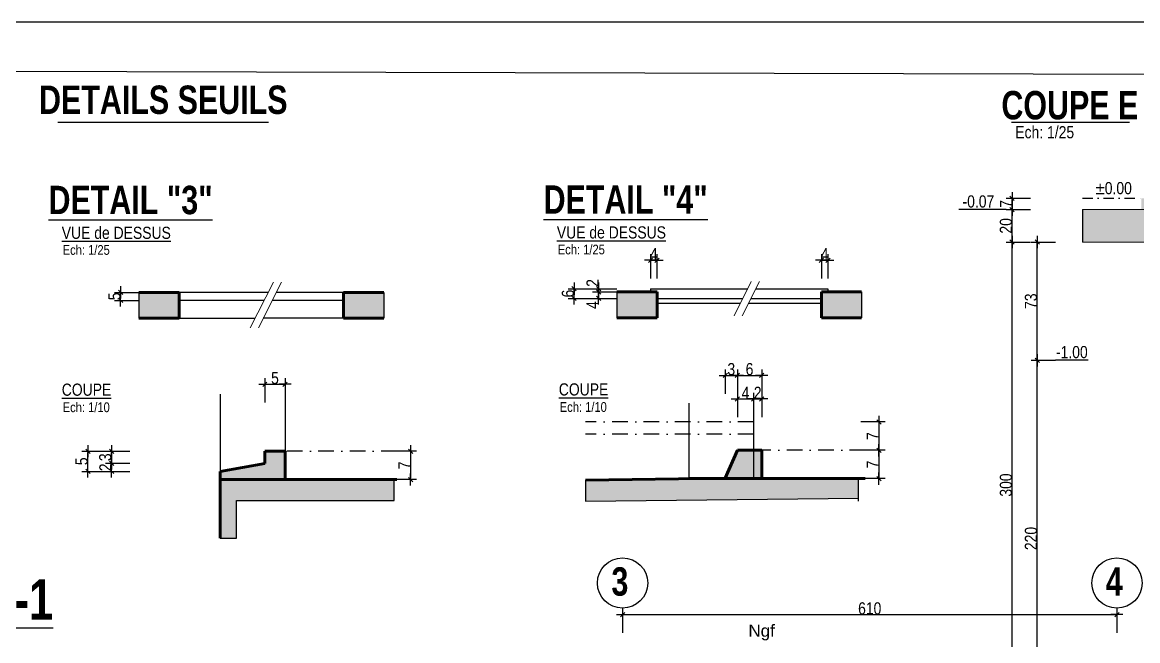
# Model space of a CAD drawing. Header units: centimetres. Extents: x 13865 to 22908, y -23237 to -19037.
# Drawn here: x 18119 to 19495, y -19800 to -19037 of the extents above; entities that cross this region are included whole.
import ezdxf
from ezdxf.enums import TextEntityAlignment as Align

# ---------------------------------------------------------------- set-up
doc = ezdxf.new("R2010")
doc.units = ezdxf.units.CM
doc.header["$LTSCALE"] = 25.4
doc.header["$PDMODE"] = 1
doc.header["$PDSIZE"] = -2
doc.linetypes.add('CACHEX2', pattern=[19.05, 12.7, -6.35])
doc.linetypes.add('TIRETPTX2', pattern=[50.8, 25.4, -12.7, 0, -12.7])
for name, color, linetype in [('01_cote_gen', 4, 'Continuous'), ('01_linteaux', 2, 'Continuous'), ('01_poch_BN', 9, 'Continuous'), ('01_poch_murs', 253, 'Continuous'), ('01_texte', 230, 'Continuous'), ('AA_COTES', 2, 'Continuous')]:
    doc.layers.add(name, color=color, linetype=linetype)
doc.layers.add('01_murs_coup', color=5, linetype='Continuous', lineweight=60)
doc.layers.add('01_tram_axes', color=2, linetype='TIRETPTX2', lineweight=9)
doc.styles.add('ARIAL NA', font='ARIALN.TTF')
doc.styles.add('impact', font='impact.ttf')
doc.styles.add('MATTE_TXT', font='arial.ttf')
doc.styles.add('STYLE2', font='ARIALN.TTF')
doc.dimstyles.new('JB10', dxfattribs={"dimscale": 0.1, "dimtxt": 150, "dimasz": 15, "dimexe": 0.1, "dimexo": 0.1, "dimgap": 0.09, "dimtad": 1, "dimdec": 1, "dimlfac": 0.2, "dimdsep": 46, "dimtxsty": 'STYLE2', "dimblk1": 'BOND_G', "dimblk2": 'BOND_D', "dimsah": 1, "dimcen": 1.5, "dimdle": 0.01, "dimse1": 1, "dimse2": 1, "dimclrd": 4, "dimclre": 2, "dimclrt": 6, "dimazin": 2, "dimtfac": 2.333333, "dimtdec": 1, "dimtix": 1, "dimtmove": 2, "dimatfit": 3, "dimldrblk": 'BOND_G', "dimfxl": 1, "dimtolj": 1, "dimtzin": 0, "dimarcsym": 0})
doc.dimstyles.new('JB25', dxfattribs={"dimscale": 0.1, "dimtxt": 150, "dimasz": 15, "dimexe": 0.1, "dimexo": 0.1, "dimgap": 0.09, "dimtad": 1, "dimdec": 1, "dimlfac": 0.5, "dimdsep": 46, "dimtxsty": 'STYLE2', "dimblk1": 'BOND_G', "dimblk2": 'BOND_D', "dimsah": 1, "dimcen": 1.5, "dimdle": 0.01, "dimse1": 1, "dimse2": 1, "dimclrd": 4, "dimclre": 2, "dimclrt": 6, "dimazin": 2, "dimtfac": 2.333333, "dimtdec": 1, "dimtix": 1, "dimtmove": 2, "dimatfit": 3, "dimldrblk": 'BOND_G', "dimfxl": 1, "dimtolj": 1, "dimtzin": 0, "dimarcsym": 0})
doc.dimstyles.new('JB50', dxfattribs={"dimscale": 0.1, "dimtxt": 150, "dimasz": 15, "dimexe": 0.1, "dimexo": 0.1, "dimgap": 0.09, "dimtad": 1, "dimdec": 1, "dimdsep": 46, "dimtxsty": 'STYLE2', "dimblk1": 'BOND_G', "dimblk2": 'BOND_D', "dimsah": 1, "dimcen": 1.5, "dimdle": 0.01, "dimse1": 1, "dimse2": 1, "dimclrd": 4, "dimclre": 2, "dimclrt": 6, "dimazin": 2, "dimtfac": 2.333333, "dimtdec": 1, "dimtix": 1, "dimtmove": 2, "dimatfit": 3, "dimldrblk": 'BOND_G', "dimfxl": 1, "dimtolj": 1, "dimtzin": 0, "dimarcsym": 0})

# ---------------------------------------------------------------- blocks, each defined once
blk = doc.blocks.new('BOND_G')
at = {"layer": 'AA_COTES', "color": 0}
for p, q in [((0, -5), (0, 15)), ((5, 0), (-5, 0)), ((1.77, 1.77), (-1.77, -1.77))]:
    blk.add_line(p, q, dxfattribs=at)
blk = doc.blocks.new('BOND_D')
at = {"layer": 'AA_COTES', "color": 0}
for p, q in [((5, 0), (-5, 0)), ((-1.77, -1.77), (1.77, 1.77)), ((0, 5), (0, -15))]:
    blk.add_line(p, q, dxfattribs=at)
blk = doc.blocks.new('*D512')
at = {"layer": '01_cote_gen', "color": 4, "lineweight": -2, "ltscale": 0.1, "transparency": 16777216}
blk.add_line((19371.2, -19892.7), (19371.2, -19455.7), dxfattribs=at)
at = {"layer": 'Defpoints', "color": 0, "ltscale": 0.1, "transparency": 16777216}
for p in [(19371.2, -19454.2), (19440.7, -19454.2), (19393.7, -19894.2)]:
    blk.add_point(p, dxfattribs=at)
at = {"layer": '01_cote_gen', "color": 4, "lineweight": -2, "ltscale": 0.1, "transparency": 16777216, "xscale": 1.5, "yscale": 1.5, "zscale": 1.5}
for name, p, rotation in [('BOND_D', (19371.2, -19454.2), 90), ('BOND_G', (19371.2, -19894.2), 270)]:
    blk.add_blockref(name, p, dxfattribs=dict(at, rotation=rotation))
at = {"layer": '01_cote_gen', "color": 6, "ltscale": 0.1, "transparency": 16777216, "insert": (19363.5, -19674.2), "char_height": 15, "attachment_point": 5, "rotation": 90, "style": 'STYLE2'}
blk.add_mtext('\\A1;220', dxfattribs=at)
blk = doc.blocks.new('*D513')
at = {"layer": '01_cote_gen', "color": 4, "lineweight": -2, "ltscale": 0.1, "transparency": 16777216}
blk.add_line((19340.2, -19906.7), (19340.2, -19309.7), dxfattribs=at)
at = {"layer": 'Defpoints', "color": 0, "ltscale": 0.1, "transparency": 16777216}
for p in [(19340.2, -19308.2), (19416.8, -19308.2), (19430.8, -19908.2)]:
    blk.add_point(p, dxfattribs=at)
at = {"layer": '01_cote_gen', "color": 4, "lineweight": -2, "ltscale": 0.1, "transparency": 16777216, "xscale": 1.5, "yscale": 1.5, "zscale": 1.5}
for name, p, rotation in [('BOND_D', (19340.2, -19308.2), 90), ('BOND_G', (19340.2, -19908.2), 270)]:
    blk.add_blockref(name, p, dxfattribs=dict(at, rotation=rotation))
at = {"layer": '01_cote_gen', "color": 6, "ltscale": 0.1, "transparency": 16777216, "insert": (19332.6, -19608.2), "char_height": 15, "attachment_point": 5, "rotation": 90, "style": 'STYLE2'}
blk.add_mtext('\\A1;300', dxfattribs=at)
blk = doc.blocks.new('*D514')
at = {"layer": '01_cote_gen', "color": 4, "lineweight": -2, "ltscale": 0.1, "transparency": 16777216}
blk.add_line((19371.2, -19452.7), (19371.2, -19309.7), dxfattribs=at)
at = {"layer": 'Defpoints', "color": 0, "ltscale": 0.1, "transparency": 16777216}
for p in [(19371.2, -19308.2), (19440.7, -19308.2), (19440.7, -19454.2)]:
    blk.add_point(p, dxfattribs=at)
at = {"layer": '01_cote_gen', "color": 4, "lineweight": -2, "ltscale": 0.1, "transparency": 16777216, "xscale": 1.5, "yscale": 1.5, "zscale": 1.5}
for name, p, rotation in [('BOND_D', (19371.2, -19308.2), 90), ('BOND_G', (19371.2, -19454.2), 270)]:
    blk.add_blockref(name, p, dxfattribs=dict(at, rotation=rotation))
at = {"layer": '01_cote_gen', "color": 6, "ltscale": 0.1, "transparency": 16777216, "insert": (19363.5, -19381.2), "char_height": 15, "attachment_point": 5, "rotation": 90, "style": 'STYLE2'}
blk.add_mtext('\\A1;73', dxfattribs=at)
blk = doc.blocks.new('*D517')
at = {"layer": '01_cote_gen', "color": 4, "lineweight": -2, "transparency": 16777216}
blk.add_line((19340.2, -19306.7), (19340.2, -19269.7), dxfattribs=at)
at = {"layer": 'Defpoints', "color": 0, "transparency": 16777216}
for p in [(19340.2, -19268.2), (19426.9, -19268.2), (19426.9, -19308.2)]:
    blk.add_point(p, dxfattribs=at)
at = {"layer": '01_cote_gen', "color": 4, "lineweight": -2, "transparency": 16777216, "xscale": 1.5, "yscale": 1.5, "zscale": 1.5}
for name, p, rotation in [('BOND_D', (19340.2, -19268.2), 90), ('BOND_G', (19340.2, -19308.2), 270)]:
    blk.add_blockref(name, p, dxfattribs=dict(at, rotation=rotation))
at = {"layer": '01_cote_gen', "color": 6, "transparency": 16777216, "insert": (19332.6, -19288.2), "char_height": 15, "attachment_point": 5, "rotation": 90, "style": 'STYLE2'}
blk.add_mtext('\\A1;20', dxfattribs=at)
blk = doc.blocks.new('*D518')
at = {"layer": '01_cote_gen', "color": 4, "lineweight": -2, "transparency": 16777216}
blk.add_line((19340.2, -19266.7), (19340.2, -19255.7), dxfattribs=at)
at = {"layer": 'Defpoints', "color": 0, "transparency": 16777216}
for p in [(19340.2, -19254.2), (19448.9, -19254.2), (19448.9, -19268.2)]:
    blk.add_point(p, dxfattribs=at)
at = {"layer": '01_cote_gen', "color": 4, "lineweight": -2, "transparency": 16777216, "xscale": 1.5, "yscale": 1.5, "zscale": 1.5}
for name, p, rotation in [('BOND_D', (19340.2, -19254.2), 90), ('BOND_G', (19340.2, -19268.2), 270)]:
    blk.add_blockref(name, p, dxfattribs=dict(at, rotation=rotation))
at = {"layer": '01_cote_gen', "color": 6, "transparency": 16777216, "insert": (19332.7, -19261.2), "char_height": 15, "attachment_point": 5, "rotation": 90, "style": 'STYLE2'}
blk.add_mtext('\\A1;7', dxfattribs=at)
blk = doc.blocks.new('*D736')
at = {"layer": '01_cote_gen', "color": 4, "lineweight": -2, "transparency": 16777216}
blk.add_line((19002.7, -19472.9), (19029.7, -19472.9), dxfattribs=at)
at = {"layer": 'Defpoints', "color": 0, "transparency": 16777216}
for p in [(19031.2, -19472.9), (19001.2, -19565.3), (19031.2, -19565.3)]:
    blk.add_point(p, dxfattribs=at)
at = {"layer": '01_cote_gen', "color": 4, "lineweight": -2, "transparency": 16777216, "xscale": 1.5, "yscale": 1.5, "zscale": 1.5, "rotation": 180}
blk.add_blockref('BOND_G', (19001.2, -19472.9), dxfattribs=at)
at = {"layer": '01_cote_gen', "color": 4, "lineweight": -2, "transparency": 16777216, "xscale": 1.5, "yscale": 1.5, "zscale": 1.5}
blk.add_blockref('BOND_D', (19031.2, -19472.9), dxfattribs=at)
at = {"layer": '01_cote_gen', "color": 6, "transparency": 16777216, "insert": (19016.2, -19465.2), "char_height": 15, "attachment_point": 5, "style": 'STYLE2'}
blk.add_mtext('\\A1;6', dxfattribs=at)
blk = doc.blocks.new('*D737')
at = {"layer": '01_cote_gen', "color": 4, "lineweight": -2, "transparency": 16777216}
blk.add_line((19002.7, -19501.9), (19019.7, -19501.9), dxfattribs=at)
at = {"layer": 'Defpoints', "color": 0, "transparency": 16777216}
for p in [(19001.2, -19495.4), (19021.2, -19501.9), (19021.2, -19507)]:
    blk.add_point(p, dxfattribs=at)
at = {"layer": '01_cote_gen', "color": 4, "lineweight": -2, "transparency": 16777216, "xscale": 1.5, "yscale": 1.5, "zscale": 1.5, "rotation": 180}
blk.add_blockref('BOND_G', (19001.2, -19501.9), dxfattribs=at)
at = {"layer": '01_cote_gen', "color": 4, "lineweight": -2, "transparency": 16777216, "xscale": 1.5, "yscale": 1.5, "zscale": 1.5}
blk.add_blockref('BOND_D', (19021.2, -19501.9), dxfattribs=at)
at = {"layer": '01_cote_gen', "color": 6, "transparency": 16777216, "insert": (19011.2, -19494.4), "char_height": 15, "attachment_point": 5, "style": 'STYLE2'}
blk.add_mtext('\\A1;4', dxfattribs=at)
blk = doc.blocks.new('*D733')
at = {"layer": '01_cote_gen', "color": 4, "lineweight": -2, "transparency": 16777216}
blk.add_line((19022.7, -19501.9), (19029.7, -19501.9), dxfattribs=at)
at = {"layer": 'Defpoints', "color": 0, "transparency": 16777216}
for p in [(19031.2, -19498), (19031.2, -19501.9), (19021.2, -19512.1)]:
    blk.add_point(p, dxfattribs=at)
at = {"layer": '01_cote_gen', "color": 4, "lineweight": -2, "transparency": 16777216, "xscale": 1.5, "yscale": 1.5, "zscale": 1.5, "rotation": 180}
blk.add_blockref('BOND_G', (19021.2, -19501.9), dxfattribs=at)
at = {"layer": '01_cote_gen', "color": 4, "lineweight": -2, "transparency": 16777216, "xscale": 1.5, "yscale": 1.5, "zscale": 1.5}
blk.add_blockref('BOND_D', (19031.2, -19501.9), dxfattribs=at)
at = {"layer": '01_cote_gen', "color": 6, "transparency": 16777216, "insert": (19026.2, -19494.4), "char_height": 15, "attachment_point": 5, "style": 'STYLE2'}
blk.add_mtext('\\A1;2', dxfattribs=at)
blk = doc.blocks.new('*D738')
at = {"layer": '01_cote_gen', "color": 4, "lineweight": -2, "transparency": 16777216}
blk.add_line((19175.9, -19566.8), (19175.9, -19598.8), dxfattribs=at)
at = {"layer": 'Defpoints', "color": 0, "transparency": 16777216}
for p in [(19031.2, -19565.3), (19050.1, -19600.3), (19175.9, -19600.3)]:
    blk.add_point(p, dxfattribs=at)
at = {"layer": '01_cote_gen', "color": 4, "lineweight": -2, "transparency": 16777216, "xscale": 1.5, "yscale": 1.5, "zscale": 1.5}
for name, p, rotation in [('BOND_G', (19175.9, -19565.3), 90), ('BOND_D', (19175.9, -19600.3), 270)]:
    blk.add_blockref(name, p, dxfattribs=dict(at, rotation=rotation))
at = {"layer": '01_cote_gen', "color": 6, "transparency": 16777216, "insert": (19168.4, -19582.8), "char_height": 15, "attachment_point": 5, "rotation": 90, "style": 'STYLE2'}
blk.add_mtext('\\A1;7', dxfattribs=at)
blk = doc.blocks.new('*D739')
at = {"layer": '01_cote_gen', "color": 4, "lineweight": -2, "transparency": 16777216}
blk.add_line((18987.8, -19472.9), (18999.7, -19472.9), dxfattribs=at)
at = {"layer": 'Defpoints', "color": 0, "transparency": 16777216}
for p in [(19001.2, -19472.9), (19001.2, -19565.3), (18986.3, -19599.6)]:
    blk.add_point(p, dxfattribs=at)
at = {"layer": '01_cote_gen', "color": 4, "lineweight": -2, "transparency": 16777216, "xscale": 1.5, "yscale": 1.5, "zscale": 1.5, "rotation": 180}
blk.add_blockref('BOND_G', (18986.3, -19472.9), dxfattribs=at)
at = {"layer": '01_cote_gen', "color": 4, "lineweight": -2, "transparency": 16777216, "xscale": 1.5, "yscale": 1.5, "zscale": 1.5}
blk.add_blockref('BOND_D', (19001.2, -19472.9), dxfattribs=at)
at = {"layer": '01_cote_gen', "color": 6, "transparency": 16777216, "insert": (18993.7, -19465.2), "char_height": 15, "attachment_point": 5, "style": 'STYLE2'}
blk.add_mtext('\\A1;3', dxfattribs=at)
blk = doc.blocks.new('*D740')
at = {"layer": '01_cote_gen', "color": 4, "lineweight": -2, "transparency": 16777216}
blk.add_line((18830, -19376.3), (18830, -19371.3), dxfattribs=at)
at = {"layer": 'Defpoints', "color": 0, "transparency": 16777216}
for p in [(18830, -19369.8), (18902, -19369.8), (18917.9, -19377.8)]:
    blk.add_point(p, dxfattribs=at)
at = {"layer": '01_cote_gen', "color": 4, "lineweight": -2, "transparency": 16777216, "xscale": 1.5, "yscale": 1.5, "zscale": 1.5}
for name, p, rotation in [('BOND_D', (18830, -19369.8), 90), ('BOND_G', (18830, -19377.8), 270)]:
    blk.add_blockref(name, p, dxfattribs=dict(at, rotation=rotation))
at = {"layer": '01_cote_gen', "color": 6, "transparency": 16777216, "insert": (18822.5, -19386), "char_height": 15, "attachment_point": 5, "rotation": 90, "style": 'STYLE2'}
blk.add_mtext('\\A1;4', dxfattribs=at)
blk = doc.blocks.new('*D734')
at = {"layer": '01_cote_gen', "color": 4, "lineweight": -2, "transparency": 16777216}
blk.add_line((18799.7, -19376.3), (18799.7, -19367.3), dxfattribs=at)
at = {"layer": 'Defpoints', "color": 0, "transparency": 16777216}
for p in [(18799.7, -19365.8), (18841.6, -19377.8), (18842.5, -19365.8)]:
    blk.add_point(p, dxfattribs=at)
at = {"layer": '01_cote_gen', "color": 4, "lineweight": -2, "transparency": 16777216, "xscale": 1.5, "yscale": 1.5, "zscale": 1.5}
for name, p, rotation in [('BOND_D', (18799.7, -19365.8), 90), ('BOND_G', (18799.7, -19377.8), 270)]:
    blk.add_blockref(name, p, dxfattribs=dict(at, rotation=rotation))
at = {"layer": '01_cote_gen', "color": 6, "transparency": 16777216, "insert": (18792.1, -19371.8), "char_height": 15, "attachment_point": 5, "rotation": 90, "style": 'STYLE2'}
blk.add_mtext('\\A1;6', dxfattribs=at)
blk = doc.blocks.new('*D735')
at = {"layer": '01_cote_gen', "color": 4, "lineweight": -2, "transparency": 16777216}
blk.add_line((18830, -19368.3), (18830, -19367.3), dxfattribs=at)
at = {"layer": 'Defpoints', "color": 0, "transparency": 16777216}
for p in [(18822.2, -19365.8), (18822.5, -19369.8), (18830, -19365.8)]:
    blk.add_point(p, dxfattribs=at)
at = {"layer": '01_cote_gen', "color": 4, "lineweight": -2, "transparency": 16777216, "xscale": 1.5, "yscale": 1.5, "zscale": 1.5}
for name, p, rotation in [('BOND_D', (18830, -19365.8), 90), ('BOND_G', (18830, -19369.8), 270)]:
    blk.add_blockref(name, p, dxfattribs=dict(at, rotation=rotation))
at = {"layer": '01_cote_gen', "color": 6, "transparency": 16777216, "insert": (18822.4, -19358.7), "char_height": 15, "attachment_point": 5, "rotation": 90, "style": 'STYLE2'}
blk.add_mtext('\\A1;2', dxfattribs=at)
blk = doc.blocks.new('*D741')
at = {"layer": '01_cote_gen', "color": 4, "lineweight": -2, "transparency": 16777216}
for p, q in [((18892.5, -19330.7), (18891, -19330.7)), ((18902, -19330.7), (18894, -19330.7)), ((18903.5, -19330.7), (18905, -19330.7))]:
    blk.add_line(p, q, dxfattribs=at)
at = {"layer": 'Defpoints', "color": 0, "transparency": 16777216}
for p in [(18894, -19330.7), (18894, -19365.8), (18902, -19369.8)]:
    blk.add_point(p, dxfattribs=at)
at = {"layer": '01_cote_gen', "color": 4, "lineweight": -2, "transparency": 16777216, "xscale": 1.5, "yscale": 1.5, "zscale": 1.5}
blk.add_blockref('BOND_D', (18894, -19330.7), dxfattribs=at)
at = {"layer": '01_cote_gen', "color": 4, "lineweight": -2, "transparency": 16777216, "xscale": 1.5, "yscale": 1.5, "zscale": 1.5, "rotation": 180}
blk.add_blockref('BOND_G', (18902, -19330.7), dxfattribs=at)
at = {"layer": '01_cote_gen', "color": 6, "transparency": 16777216, "insert": (18898, -19323.2), "char_height": 15, "attachment_point": 5, "style": 'STYLE2'}
blk.add_mtext('\\A1;4', dxfattribs=at)
blk = doc.blocks.new('*D742')
at = {"layer": '01_cote_gen', "color": 4, "lineweight": -2, "transparency": 16777216}
for p, q in [((19103.4, -19330.7), (19101.9, -19330.7)), ((19112.9, -19330.7), (19104.9, -19330.7)), ((19114.4, -19330.7), (19115.9, -19330.7))]:
    blk.add_line(p, q, dxfattribs=at)
at = {"layer": 'Defpoints', "color": 0, "transparency": 16777216}
for p in [(19104.9, -19330.7), (19104.9, -19369.8), (19112.9, -19369.8)]:
    blk.add_point(p, dxfattribs=at)
at = {"layer": '01_cote_gen', "color": 4, "lineweight": -2, "transparency": 16777216, "xscale": 1.5, "yscale": 1.5, "zscale": 1.5}
blk.add_blockref('BOND_D', (19104.9, -19330.7), dxfattribs=at)
at = {"layer": '01_cote_gen', "color": 4, "lineweight": -2, "transparency": 16777216, "xscale": 1.5, "yscale": 1.5, "zscale": 1.5, "rotation": 180}
blk.add_blockref('BOND_G', (19112.9, -19330.7), dxfattribs=at)
at = {"layer": '01_cote_gen', "color": 6, "transparency": 16777216, "insert": (19108.9, -19323.2), "char_height": 15, "attachment_point": 5, "style": 'STYLE2'}
blk.add_mtext('\\A1;4', dxfattribs=at)
blk = doc.blocks.new('*D743')
at = {"layer": '01_cote_gen', "color": 4, "lineweight": -2, "transparency": 16777216}
blk.add_line((19175.9, -19531.8), (19175.9, -19563.8), dxfattribs=at)
at = {"layer": 'Defpoints', "color": 0, "transparency": 16777216}
for p in [(19021.2, -19530.3), (19114.7, -19565.3), (19175.9, -19565.3)]:
    blk.add_point(p, dxfattribs=at)
at = {"layer": '01_cote_gen', "color": 4, "lineweight": -2, "transparency": 16777216, "xscale": 1.5, "yscale": 1.5, "zscale": 1.5}
for name, p, rotation in [('BOND_G', (19175.9, -19530.3), 90), ('BOND_D', (19175.9, -19565.3), 270)]:
    blk.add_blockref(name, p, dxfattribs=dict(at, rotation=rotation))
at = {"layer": '01_cote_gen', "color": 6, "transparency": 16777216, "insert": (19168.4, -19547.8), "char_height": 15, "attachment_point": 5, "rotation": 90, "style": 'STYLE2'}
blk.add_mtext('\\A1;7', dxfattribs=at)
blk = doc.blocks.new('*D747')
at = {"layer": '01_cote_gen', "color": 4, "lineweight": -2, "transparency": 16777216}
blk.add_line((18597.9, -19567.9), (18597.9, -19599.9), dxfattribs=at)
at = {"layer": 'Defpoints', "color": 0, "transparency": 16777216}
for p in [(18453.1, -19566.4), (18472.1, -19601.4), (18597.9, -19601.4)]:
    blk.add_point(p, dxfattribs=at)
at = {"layer": '01_cote_gen', "color": 4, "lineweight": -2, "transparency": 16777216, "xscale": 1.5, "yscale": 1.5, "zscale": 1.5}
for name, p, rotation in [('BOND_G', (18597.9, -19566.4), 90), ('BOND_D', (18597.9, -19601.4), 270)]:
    blk.add_blockref(name, p, dxfattribs=dict(at, rotation=rotation))
at = {"layer": '01_cote_gen', "color": 6, "transparency": 16777216, "insert": (18590.4, -19583.9), "char_height": 15, "attachment_point": 5, "rotation": 90, "style": 'STYLE2'}
blk.add_mtext('\\A1;7', dxfattribs=at)
blk = doc.blocks.new('*D748')
at = {"layer": '01_cote_gen', "color": 4, "lineweight": -2, "transparency": 16777216}
blk.add_line((18240.1, -19378.8), (18240.1, -19371.8), dxfattribs=at)
at = {"layer": 'Defpoints', "color": 0, "transparency": 16777216}
for p in [(18240.1, -19370.3), (18312.4, -19370.3), (18312.4, -19380.3)]:
    blk.add_point(p, dxfattribs=at)
at = {"layer": '01_cote_gen', "color": 4, "lineweight": -2, "transparency": 16777216, "xscale": 1.5, "yscale": 1.5, "zscale": 1.5}
for name, p, rotation in [('BOND_D', (18240.1, -19370.3), 90), ('BOND_G', (18240.1, -19380.3), 270)]:
    blk.add_blockref(name, p, dxfattribs=dict(at, rotation=rotation))
at = {"layer": '01_cote_gen', "color": 6, "transparency": 16777216, "insert": (18232.5, -19375.3), "char_height": 15, "attachment_point": 5, "rotation": 90, "style": 'STYLE2'}
blk.add_mtext('\\A1;5', dxfattribs=at)
blk = doc.blocks.new('*D749')
at = {"layer": '01_cote_gen', "color": 4, "lineweight": -2, "transparency": 16777216}
blk.add_line((18419.6, -19483.7), (18441.6, -19483.7), dxfattribs=at)
at = {"layer": 'Defpoints', "color": 0, "transparency": 16777216}
for p in [(18443.1, -19483.7), (18418.1, -19566.4), (18443.1, -19561.5)]:
    blk.add_point(p, dxfattribs=at)
at = {"layer": '01_cote_gen', "color": 4, "lineweight": -2, "transparency": 16777216, "xscale": 1.5, "yscale": 1.5, "zscale": 1.5, "rotation": 180}
blk.add_blockref('BOND_G', (18418.1, -19483.7), dxfattribs=at)
at = {"layer": '01_cote_gen', "color": 4, "lineweight": -2, "transparency": 16777216, "xscale": 1.5, "yscale": 1.5, "zscale": 1.5}
blk.add_blockref('BOND_D', (18443.1, -19483.7), dxfattribs=at)
at = {"layer": '01_cote_gen', "color": 6, "transparency": 16777216, "insert": (18430.6, -19476.1), "char_height": 15, "attachment_point": 5, "style": 'STYLE2'}
blk.add_mtext('\\A1;5', dxfattribs=at)
blk = doc.blocks.new('*D744')
at = {"layer": '01_cote_gen', "color": 4, "lineweight": -2, "transparency": 16777216}
blk.add_line((18229, -19589.9), (18229, -19582.9), dxfattribs=at)
at = {"layer": 'Defpoints', "color": 0, "transparency": 16777216}
for p in [(18229, -19581.4), (18341.4, -19581.4), (18363.1, -19591.4)]:
    blk.add_point(p, dxfattribs=at)
at = {"layer": '01_cote_gen', "color": 4, "lineweight": -2, "transparency": 16777216, "xscale": 1.5, "yscale": 1.5, "zscale": 1.5}
for name, p, rotation in [('BOND_D', (18229, -19581.4), 90), ('BOND_G', (18229, -19591.4), 270)]:
    blk.add_blockref(name, p, dxfattribs=dict(at, rotation=rotation))
at = {"layer": '01_cote_gen', "color": 6, "transparency": 16777216, "insert": (18221.4, -19586.4), "char_height": 15, "attachment_point": 5, "rotation": 90, "style": 'STYLE2'}
blk.add_mtext('\\A1;2', dxfattribs=at)
blk = doc.blocks.new('*D745')
at = {"layer": '01_cote_gen', "color": 4, "lineweight": -2, "transparency": 16777216}
blk.add_line((18229, -19579.9), (18229, -19567.9), dxfattribs=at)
at = {"layer": 'Defpoints', "color": 0, "transparency": 16777216}
for p in [(18229, -19566.4), (18341.4, -19566.4), (18257.5, -19581.4)]:
    blk.add_point(p, dxfattribs=at)
at = {"layer": '01_cote_gen', "color": 4, "lineweight": -2, "transparency": 16777216, "xscale": 1.5, "yscale": 1.5, "zscale": 1.5}
for name, p, rotation in [('BOND_D', (18229, -19566.4), 90), ('BOND_G', (18229, -19581.4), 270)]:
    blk.add_blockref(name, p, dxfattribs=dict(at, rotation=rotation))
at = {"layer": '01_cote_gen', "color": 6, "transparency": 16777216, "insert": (18221.3, -19573.9), "char_height": 15, "attachment_point": 5, "rotation": 90, "style": 'STYLE2'}
blk.add_mtext('\\A1;3', dxfattribs=at)
blk = doc.blocks.new('*D746')
at = {"layer": '01_cote_gen', "color": 4, "lineweight": -2, "transparency": 16777216}
blk.add_line((18199.8, -19589.9), (18199.8, -19567.9), dxfattribs=at)
at = {"layer": 'Defpoints', "color": 0, "transparency": 16777216}
for p in [(18199.8, -19566.4), (18245.3, -19566.4), (18251.5, -19591.4)]:
    blk.add_point(p, dxfattribs=at)
at = {"layer": '01_cote_gen', "color": 4, "lineweight": -2, "transparency": 16777216, "xscale": 1.5, "yscale": 1.5, "zscale": 1.5}
for name, p, rotation in [('BOND_D', (18199.8, -19566.4), 90), ('BOND_G', (18199.8, -19591.4), 270)]:
    blk.add_blockref(name, p, dxfattribs=dict(at, rotation=rotation))
at = {"layer": '01_cote_gen', "color": 6, "transparency": 16777216, "insert": (18192.1, -19578.9), "char_height": 15, "attachment_point": 5, "rotation": 90, "style": 'STYLE2'}
blk.add_mtext('\\A1;5', dxfattribs=at)
blk = doc.blocks.new('*D814')
at = {"layer": '01_cote_gen', "color": 4, "lineweight": -2, "transparency": 16777216}
blk.add_line((18861, -19768.2), (19468, -19768.2), dxfattribs=at)
at = {"layer": 'Defpoints', "color": 0, "transparency": 16777216}
for p in [(19469.5, -19768.2), (18859.5, -19782.6), (19469.5, -19798.7)]:
    blk.add_point(p, dxfattribs=at)
at = {"layer": '01_cote_gen', "color": 4, "lineweight": -2, "transparency": 16777216, "xscale": 1.5, "yscale": 1.5, "zscale": 1.5, "rotation": 180}
blk.add_blockref('BOND_G', (18859.5, -19768.2), dxfattribs=at)
at = {"layer": '01_cote_gen', "color": 4, "lineweight": -2, "transparency": 16777216, "xscale": 1.5, "yscale": 1.5, "zscale": 1.5}
blk.add_blockref('BOND_D', (19469.5, -19768.2), dxfattribs=at)
at = {"layer": '01_cote_gen', "color": 6, "transparency": 16777216, "insert": (19164.5, -19760.6), "char_height": 15, "attachment_point": 5, "style": 'STYLE2'}
blk.add_mtext('\\A1;610', dxfattribs=at)

msp = doc.modelspace()

# ---------------------------------------------------------------- hatches: boundary and pattern name
at = {"layer": '01_poch_BN'}
h = msp.add_hatch(color=256, dxfattribs=at)
h.dxf.hatch_style = 1
h.paths.add_polyline_path([(19877.83, -19271.39), (19533.83, -19268.18), (19533.83, -19295.99), (19873.83, -19295.99)])
h.paths.add_polyline_path([(19533.83, -19268.18), (19426.88, -19268.18), (19426.88, -19308.18), (19505.83, -19308.18), (19505.83, -19454.18), (19537.83, -19454.18), (19537.83, -19308.18), (19533.83, -19308.18)])
h.paths.add_polyline_path([(19507.83, -19254.18), (19499.83, -19254.18), (19499.83, -19268.18), (19511.83, -19268.18)])
h = msp.add_hatch(color=256, dxfattribs=at)
h.dxf.hatch_style = 1
h.paths.add_polyline_path([(18312.38, -19370.32), (18262.85, -19370.32), (18262.85, -19402.32), (18312.38, -19402.32)])
h.paths.add_polyline_path([(18564.77, -19370.32), (18515.25, -19370.32), (18515.25, -19402.32), (18564.77, -19402.32)])
h = msp.add_hatch(color=256, dxfattribs=at)
h.dxf.hatch_style = 1
h.paths.add_polyline_path([(18902.03, -19369.81), (18852.51, -19369.81), (18852.51, -19401.81), (18902.03, -19401.81)])
h.paths.add_polyline_path([(19154.43, -19369.81), (19104.9, -19369.81), (19104.9, -19401.81), (19154.43, -19401.81)])
h = msp.add_hatch(color=256, dxfattribs=at)
h.dxf.hatch_style = 1
h.paths.add_polyline_path([(18577.89, -19601.43), (18453.15, -19601.43), (18363.15, -19601.43), (18363.15, -19673.72), (18383.29, -19673.72), (18383.29, -19627.19), (18577.89, -19627.19)])
h.paths.add_polyline_path([(18443.15, -19566.43), (18418.15, -19566.43), (18418.15, -19581.43), (18363.15, -19591.43), (18363.15, -19601.43), (18443.15, -19601.43)])
at = {"layer": '01_poch_BN', "ltscale": 0.1}
h = msp.add_hatch(color=256, dxfattribs=at)
h.dxf.hatch_style = 1
h.paths.add_polyline_path([(19021.17, -19565.33), (19001.17, -19565.33), (18986.32, -19599.63), (18941.17, -19600.3), (18941.17, -19600.33), (19021.17, -19600.33)])
h.paths.add_polyline_path([(19031.17, -19565.33), (19021.17, -19565.33), (19021.17, -19600.33), (19031.17, -19600.33)])
h.paths.add_polyline_path([(19150.8, -19600.33), (19031.17, -19600.33), (19021.17, -19600.33), (18941.17, -19600.33), (18941.17, -19600.3), (18813.82, -19602.2), (18813.82, -19628.1), (19150.8, -19624.35)])

# ---------------------------------------------------------------- linework, layer by layer
at = {"layer": '01_cote_gen'}
msp.add_line((22907.91, -19036.88), (14000.35, -19036.88), dxfattribs=at)
at = {"layer": '01_linteaux', "linetype": 'TIRETPTX2', "ltscale": 0.02}
msp.add_line((19426.88, -19254.18), (19499.83, -19254.18), dxfattribs=at)
at = {"layer": '01_linteaux'}
for p, q in [((18422.3, -19370.32), (18312.38, -19370.32)), ((18515.25, -19370.32), (18432.44, -19370.32)), ((18894.03, -19365.81), (19013.97, -19365.81)), ((18894.03, -19365.81), (18894.03, -19369.81)), ((18902.03, -19377.81), (19007.91, -19377.81)), ((19018.05, -19377.81), (19104.9, -19377.81)), ((19024.12, -19365.81), (19112.9, -19365.81)), ((19112.9, -19365.81), (19112.9, -19369.81)), ((18417.24, -19380.32), (18312.38, -19380.32)), ((18515.25, -19380.32), (18427.38, -19380.32)), ((18902.03, -19383.81), (19004.87, -19383.81)), ((19015.02, -19383.81), (19104.9, -19383.81)), ((18312.38, -19402.32), (18406.12, -19402.32)), ((18515.25, -19402.32), (18416.26, -19402.32)), ((18363.15, -19496.06), (18363.15, -19591.43)), ((18443.15, -19496.06), (18443.15, -19566.43)), ((18941.17, -19506.96), (18941.17, -19600.33)), ((19021.17, -19506.96), (19021.17, -19565.33)), ((19031.17, -19600.33), (19021.17, -19600.33))]:
    msp.add_line(p, q, dxfattribs=at)
at = {"layer": '01_linteaux', "linetype": 'TIRETPTX2', "ltscale": 0.03}
for p, q in [((19021.17, -19530.33), (18813.82, -19530.33)), ((19021.17, -19530.33), (19021.17, -19545.33)), ((19021.17, -19545.33), (18813.82, -19545.33)), ((18580.97, -19566.43), (18443.15, -19566.43)), ((19158.99, -19565.33), (19031.17, -19565.33))]:
    msp.add_line(p, q, dxfattribs=at)
at = {"layer": '01_linteaux', "linetype": 'CACHEX2', "ltscale": 2}
msp.add_line((19021.17, -19565.33), (19021.17, -19600.33), dxfattribs=at)
at = {"layer": '01_murs_coup', "linetype": 'Continuous', "lineweight": 5}
for p, q in [((19426.88, -19268.18), (19533.83, -19268.18)), ((19426.88, -19308.18), (19505.83, -19308.18))]:
    msp.add_line(p, q, dxfattribs=at)
at = {"layer": '01_murs_coup'}
for p, q in [((18312.38, -19370.32), (18262.85, -19370.32)), ((18312.38, -19370.32), (18312.38, -19402.32)), ((18515.25, -19370.32), (18515.25, -19402.32)), ((18564.77, -19370.32), (18515.25, -19370.32)), ((18902.03, -19369.81), (18852.51, -19369.81)), ((18902.03, -19369.81), (18902.03, -19401.81)), ((19104.9, -19369.81), (19104.9, -19401.81)), ((19154.43, -19369.81), (19104.9, -19369.81)), ((18312.38, -19402.32), (18262.85, -19402.32)), ((18564.77, -19402.32), (18515.25, -19402.32)), ((18902.03, -19401.81), (18852.51, -19401.81)), ((19154.43, -19401.81), (19104.9, -19401.81)), ((18418.15, -19566.43), (18418.15, -19581.43)), ((18443.15, -19566.43), (18418.15, -19566.43)), ((18443.15, -19566.43), (18443.15, -19601.43)), ((19001.17, -19565.33), (18986.32, -19599.63)), ((19031.17, -19565.33), (19001.17, -19565.33)), ((19031.17, -19565.33), (19031.17, -19600.33)), ((18363.15, -19591.43), (18418.15, -19581.43)), ((18363.15, -19591.43), (18363.15, -19601.43)), ((18580.97, -19601.43), (18363.15, -19601.43)), ((18363.15, -19601.43), (18363.15, -19673.72)), ((18580.97, -19601.43), (18453.15, -19601.43)), ((18986.32, -19599.63), (18813.82, -19602.2)), ((19158.99, -19600.33), (18941.17, -19600.33)), ((19158.99, -19600.33), (19031.17, -19600.33))]:
    msp.add_line(p, q, dxfattribs=at)
at = {"layer": '01_poch_BN', "ltscale": 200}
msp.add_line((19426.88, -19268.18), (19426.88, -19308.18), dxfattribs=at)
at = {"layer": '01_poch_BN'}
for p, q in [((18564.77, -19370.32), (18564.77, -19402.32)), ((19154.43, -19369.81), (19154.43, -19401.81)), ((18577.89, -19627.19), (18577.89, -19601.43)), ((18813.82, -19602.2), (18813.82, -19628.1)), ((19150.8, -19628.1), (19150.8, -19600.33)), ((18383.29, -19673.72), (18383.29, -19627.19)), ((18383.29, -19627.19), (18577.89, -19627.19)), ((18363.15, -19673.72), (18383.29, -19673.72))]:
    msp.add_line(p, q, dxfattribs=at)
at = {"layer": '01_poch_BN', "ltscale": 0.1}
msp.add_line((18813.82, -19628.1), (19150.8, -19624.35), dxfattribs=at)
at = {"layer": '01_poch_murs'}
for p, q in [((18262.85, -19370.32), (18262.85, -19402.32)), ((18852.51, -19369.81), (18852.51, -19401.81))]:
    msp.add_line(p, q, dxfattribs=at)
at = {"layer": '01_texte'}
for p, q in [((22857.91, -19110.66), (14050.35, -19086.45)), ((18162.76, -19160.31), (18422.62, -19160.31)), ((19339.64, -19160.31), (19485.24, -19160.31)), ((19332.75, -19268.18), (19274.42, -19268.18)), ((19434.07, -19454.18), (19393.67, -19454.18))]:
    msp.add_line(p, q, dxfattribs=at)
for centre in [(18859.53, -19729.16), (19469.53, -19729.16)]:
    msp.add_circle(centre, 30.98, dxfattribs=at)
at = {"layer": '01_tram_axes', "ltscale": 0.5}
for p, q in [((18428.73, -19357.59), (18400.09, -19414.24)), ((18438.87, -19357.59), (18410.23, -19414.24)), ((19018.38, -19357.08), (18997.05, -19399.29)), ((19028.53, -19357.08), (19007.19, -19399.29))]:
    msp.add_line(p, q, dxfattribs=at)
at = {"layer": '01_tram_axes', "ltscale": 2}
msp.add_line((18443.15, -19558.41), (18443.15, -19509.42), dxfattribs=at)

# ---------------------------------------------------------------- texts
at = {"layer": '01_texte', "style": 'impact'}
for s, p in [('DETAILS SEUILS', (18292.82, -19132.49)), ('COUPE E', (19411.45, -19139.21))]:
    msp.add_text(s, height=35, dxfattribs=at).set_placement(p, align=Align.MIDDLE)
at = {"layer": '01_texte'}
for s, height, style, p in [('Ech: 1/25', 15, 'STYLE2', (19344.12, -19180.09)), ('%%P0.00', 15, 'ARIAL NA', (19443.02, -19249.1)), ('-0.07', 15, 'ARIAL NA', (19279.01, -19265.56)), ('%%UVUE de DESSUS', 15, 'ARIAL NA', (18167.54, -19304.31)), ('%%UVUE de DESSUS', 15, 'ARIAL NA', (18778.44, -19303.8)), (' Ech: 1/25', 12, 'ARIAL NA', (18164.89, -19323.92)), (' Ech: 1/25', 12, 'ARIAL NA', (18775.78, -19323.41)), ('-1.00', 15, 'ARIAL NA', (19394.3, -19451.56)), ('%%UCOUPE', 15, 'ARIAL NA', (18167.54, -19497.95)), ('%%UCOUPE', 15, 'ARIAL NA', (18780.85, -19497.63)), (' Ech: 1/10', 12, 'ARIAL NA', (18164.89, -19518.17)), (' Ech: 1/10', 12, 'ARIAL NA', (18778.2, -19517.85)), ('Ngf', 15, 'MATTE_TXT', (19014.81, -19795.52))]:
    msp.add_text(s, height=height, dxfattribs=dict(at, style=style)).set_placement(p)
at = {"layer": '01_texte', "style": 'impact'}
for s, height, p in [('%%UDETAIL "3"', 35, (18252.45, -19284.24)), ('%%UDETAIL "4"', 35, (18863.34, -19283.73)), ('%%UPLANCHER sur -1', 50, (17927.54, -19789.46))]:
    msp.add_text(s, height=height, dxfattribs=at).set_placement(p, align=Align.BOTTOM_CENTER)
for s, p in [('3', (18856.2, -19727.27)), ('4', (19466.2, -19727.27))]:
    msp.add_text(s, height=35, dxfattribs=at).set_placement(p, align=Align.MIDDLE_CENTER)

# ---------------------------------------------------------------- dimensions: what is measured, and where the dimension line sits
at = {"layer": '01_cote_gen'}
for base, p1, p2, dimstyle, picture, middle in [((19340.25, -19254.18), (19448.85, -19268.18), (19448.85, -19254.18), 'JB25', '*D518', (19332.74, -19261.18)), ((19340.25, -19268.18), (19426.88, -19308.18), (19426.88, -19268.18), 'JB25', '*D517', (19332.58, -19288.18)), ((18240.1, -19370.32), (18312.38, -19380.32), (18312.38, -19370.32), 'JB25', '*D748', (18232.46, -19375.32)), ((18799.73, -19365.81), (18841.61, -19377.81), (18842.48, -19365.81), 'JB25', '*D734', (18792.06, -19371.81)), ((19175.94, -19565.33), (19021.17, -19530.33), (19114.67, -19565.33), 'JB10', '*D743', (19168.44, -19547.83)), ((18199.75, -19566.43), (18251.47, -19591.43), (18245.34, -19566.43), 'JB10', '*D746', (18192.11, -19578.93)), ((18228.97, -19566.43), (18257.54, -19581.43), (18341.41, -19566.43), 'JB10', '*D745', (18221.3, -19573.93)), ((18597.92, -19601.43), (18453.15, -19566.43), (18472.06, -19601.43), 'JB10', '*D747', (18590.41, -19583.93)), ((19175.94, -19600.33), (19031.17, -19565.33), (19050.08, -19600.33), 'JB10', '*D738', (19168.44, -19582.83)), ((18228.97, -19581.43), (18363.15, -19591.43), (18341.41, -19581.43), 'JB10', '*D744', (18221.43, -19586.43))]:
    dim = msp.add_linear_dim(base=base, p1=p1, p2=p2, angle=90, dimstyle=dimstyle, dxfattribs=at)
    dim.commit()
    dim.dimension.update_dxf_attribs({"geometry": picture, "text_midpoint": middle})
at = {"layer": '01_cote_gen', "ltscale": 0.1}
for base, p1, p2, picture, middle in [((19340.25, -19308.18), (19430.8, -19908.18), (19416.8, -19308.18), '*D513', (19332.58, -19608.18)), ((19371.17, -19308.18), (19440.68, -19454.18), (19440.68, -19308.18), '*D514', (19363.5, -19381.18)), ((19371.17, -19454.18), (19393.67, -19894.18), (19440.68, -19454.18), '*D512', (19363.5, -19674.18))]:
    dim = msp.add_linear_dim(base=base, p1=p1, p2=p2, angle=90, dimstyle='JB25', dxfattribs=at)
    dim.commit()
    dim.dimension.update_dxf_attribs({"geometry": picture, "text_midpoint": middle})
at = {"layer": '01_cote_gen'}
for base, p1, p2, dimstyle, picture, middle in [((18894.03, -19330.74), (18902.03, -19369.81), (18894.03, -19365.81), 'JB25', '*D741', (18898.03, -19323.23)), ((19104.9, -19330.74), (19112.9, -19369.81), (19104.9, -19369.81), 'JB25', '*D742', (19108.9, -19323.23)), ((19001.17, -19472.88), (18986.32, -19599.63), (19001.17, -19565.33), 'JB10', '*D739', (18993.75, -19465.21)), ((19031.17, -19472.88), (19001.17, -19565.33), (19031.17, -19565.33), 'JB10', '*D736', (19016.17, -19465.21)), ((18443.15, -19483.75), (18418.15, -19566.43), (18443.15, -19561.52), 'JB10', '*D749', (18430.65, -19476.11)), ((19021.17, -19501.94), (19001.17, -19495.38), (19021.17, -19506.96), 'JB10', '*D737', (19011.17, -19494.43)), ((19031.17, -19501.94), (19021.17, -19512.09), (19031.17, -19498.03), 'JB10', '*D733', (19026.17, -19494.4)), ((19469.53, -19768.23), (18859.53, -19782.56), (19469.53, -19798.68), 'JB50', '*D814', (19164.53, -19760.56))]:
    dim = msp.add_linear_dim(base=base, p1=p1, p2=p2, dimstyle=dimstyle, dxfattribs=at)
    dim.commit()
    dim.dimension.update_dxf_attribs({"geometry": picture, "text_midpoint": middle})
for base, p1, p2, picture, middle in [((18829.97, -19365.81), (18822.47, -19369.81), (18822.23, -19365.81), '*D735', (18822.43, -19358.74)), ((18829.97, -19369.81), (18917.87, -19377.81), (18902.03, -19369.81), '*D740', (18822.46, -19385.98))]:
    dim = msp.add_linear_dim(base=base, p1=p1, p2=p2, angle=90, dimstyle='JB25', dxfattribs=at)
    dim.commit()
    dim.dimension.update_dxf_attribs({"geometry": picture, "text_midpoint": middle, "dimtype": 160})

doc.saveas('drawing.dxf')
